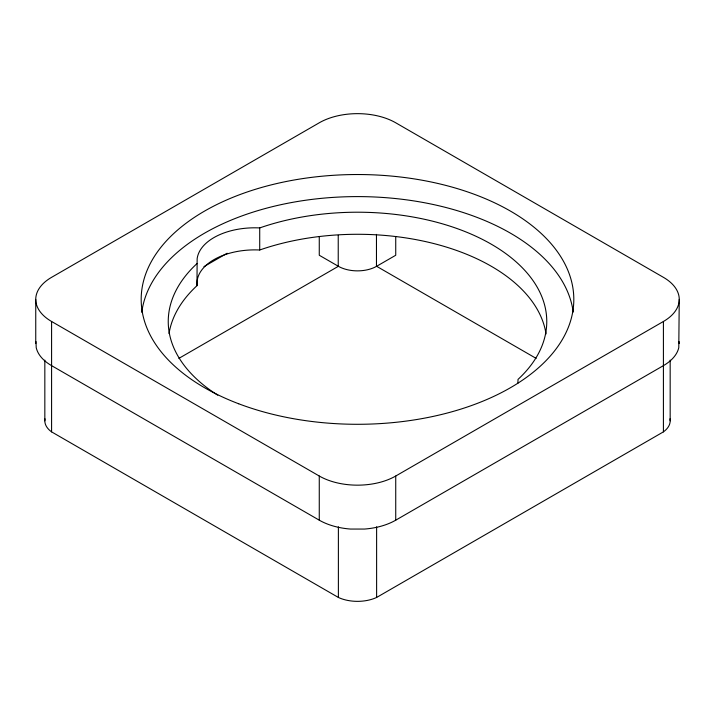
<?xml version="1.0" encoding="UTF-8"?>
<svg xmlns="http://www.w3.org/2000/svg" width="715" height="715" viewBox="0 0 715 715"><rect width="100%" height="100%" fill="white"/><g stroke="black" fill="none" stroke-linecap="round" stroke-linejoin="round"><path stroke-width="1.07" d="M169.035 333.574A189.261 109.27 0 0 1 196.983 285.678L197.143 280.861A57.843 33.391 0 0 1 259.715 250A189.261 109.27 0 0 1 546.037 333.977M517.892 383.222L518.026 379.379A189.261 109.27 0 0 0 492.349 244.816A189.261 109.27 0 0 0 259.715 227.924A57.843 33.391 0 0 0 197.143 258.785L196.974 285.669M679.25 299.406L678.785 347.642A54.081 31.219 0 0 1 663.413 365.642L395.735 520.18A54.081 31.219 0 0 1 364.561 529.055L350.439 529.055A54.081 31.219 0 0 1 319.265 520.18L51.587 365.642A54.081 31.219 0 0 1 36.215 347.642L35.982 341.538M203.963 266.624L227.138 253.244M178.857 358.394L338.186 266.409M319.265 236.486L319.265 255.255L338.231 266.203A27.036 15.614 0 0 0 376.465 266.382L395.735 255.255L395.735 236.486M51.587 321.482L319.265 476.02A54.081 31.219 0 0 0 395.735 476.02L663.413 321.482A54.081 31.219 0 0 0 663.413 277.331L395.735 122.792A54.081 31.219 0 0 0 319.265 122.792L51.587 277.331A54.081 31.219 0 0 0 51.587 321.482L51.587 431.869L338.383 597.454A30.423 17.562 0 0 0 376.617 597.454L663.413 431.869A30.423 17.562 0 0 0 669.973 418.847M376.814 266.409L536.143 358.394M679.018 341.538L679.25 343.566M670.17 360.119L670.17 420.831M663.413 321.482L663.413 431.869M395.735 476.02L395.735 520.18M376.617 526.803L376.617 597.454M376.465 234.368L376.465 266.382M338.383 526.803L338.383 597.454M338.231 235.298L338.231 266.203M319.265 476.02L319.265 520.18M259.715 227.924L259.715 250M44.831 360.119L44.831 420.831M35.75 299.406L35.75 343.566M217.762 395.181A189.261 109.27 0 0 1 196.983 263.603M141.776 312.303A216.314 124.884 0 0 1 357.286 196.598A216.314 124.884 0 0 1 573.198 312.053M51.587 431.869A30.423 17.562 0 0 1 45.027 418.847M238.685 403.769A216.314 124.884 0 0 0 573.448 306.637A216.314 124.884 0 0 0 260.367 187.822A216.314 124.884 0 0 0 238.685 403.769"/></g></svg>
